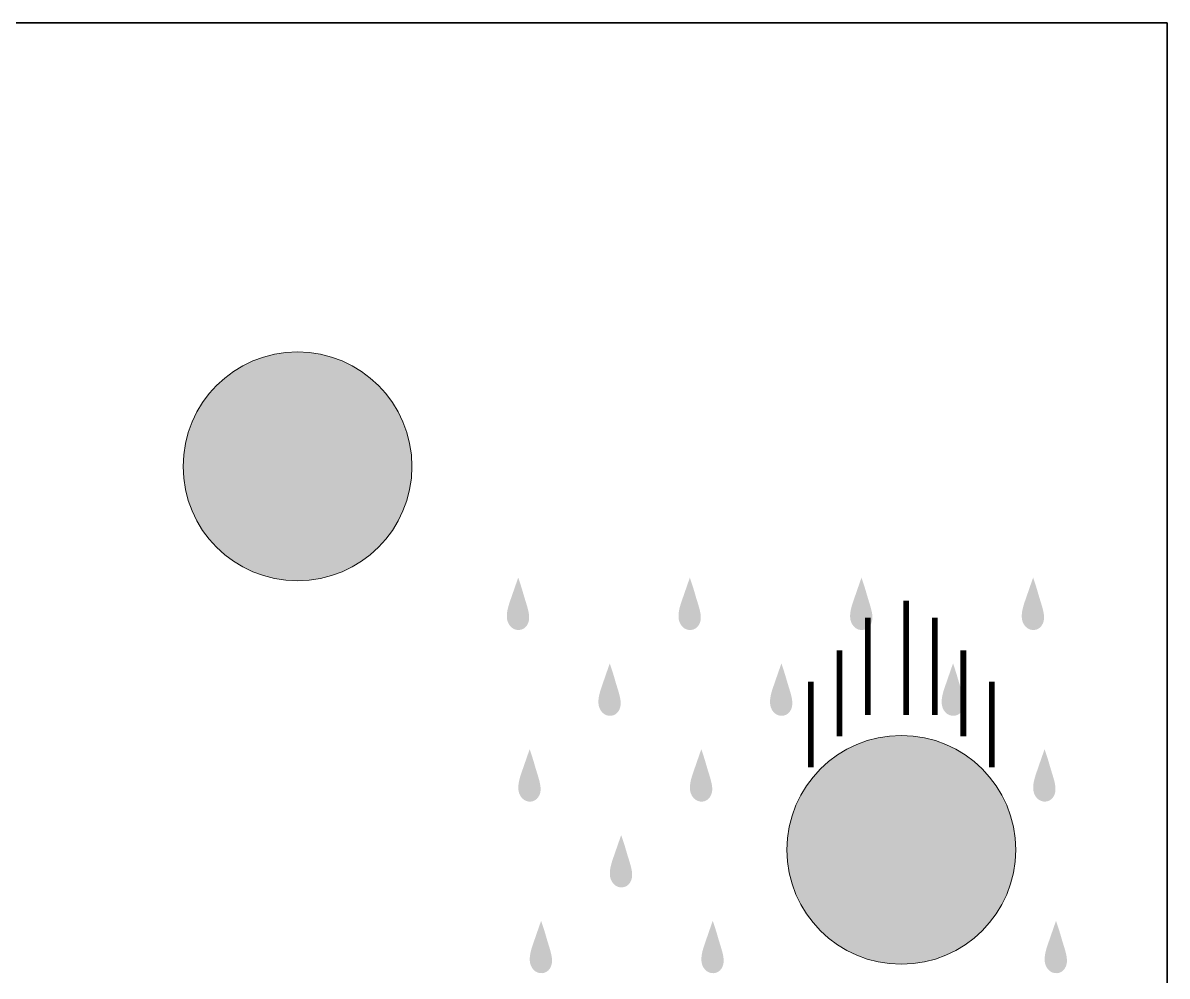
# Model space of a CAD drawing. Header units: millimetres. Extents: x -914 to 2637, y 40 to 664.
# Drawn here: x 2435.8 to 2635.8, y 373 to 539.6 of the extents above; entities that cross this region are included whole.
import ezdxf

# ---------------------------------------------------------------- set-up
doc = ezdxf.new("R2010")
doc.units = ezdxf.units.MM
doc.header["$MEASUREMENT"] = 0
doc.layers.get('DEFPOINTS').update_dxf_attribs({"lineweight": 9})
picture_1 = doc.add_image_def('image1.jpg', size_in_pixel=(400, 500))

msp = doc.modelspace()

# ---------------------------------------------------------------- hatches: boundary and pattern name
h = msp.add_hatch(color=256)
h.dxf.hatch_style = 1
h.set_gradient(color1=(0, 0, 255), rotation=90, tint=1, name='SPHERICAL')
h.paths.add_polyline_path([(2503.8, 462.08, 1), (2463.8, 462.08, 1)])
h = msp.add_hatch(color=256)
h.dxf.hatch_style = 1
h.set_gradient(color1=(128, 128, 128), color2=(214, 214, 214), tint=1, name='INVCYLINDER')
edge = h.paths.add_edge_path()
edge.add_spline(control_points=[(2522.38, 442.63), (2522.15, 441.98), (2521.73, 440.78), (2521.04, 438.77), (2520.36, 436.88), (2520.36, 434.79), (2521.6, 433.34), (2523.49, 433.5), (2524.42, 435.04), (2524.18, 436.97), (2523.55, 438.8), (2523, 440.79), (2522.6, 441.98), (2522.38, 442.63)], knot_values=[0, 0, 0, 0, 2.075802, 3.793965, 6.384363, 8.068256, 9.857077, 11.399505, 12.986538, 14.639919, 17.091262, 18.797614, 20.849902, 20.849902, 20.849902, 20.849902], degree=3, periodic=0)
h = msp.add_hatch(color=256)
h.dxf.hatch_style = 1
h.set_gradient(color1=(128, 128, 128), color2=(214, 214, 214), tint=1, name='INVCYLINDER')
edge = h.paths.add_edge_path()
edge.add_spline(control_points=[(2552.38, 442.63), (2552.15, 441.98), (2551.73, 440.78), (2551.04, 438.77), (2550.36, 436.88), (2550.36, 434.79), (2551.6, 433.34), (2553.49, 433.5), (2554.42, 435.04), (2554.18, 436.97), (2553.55, 438.8), (2553, 440.79), (2552.6, 441.98), (2552.38, 442.63)], knot_values=[0, 0, 0, 0, 2.075802, 3.793965, 6.384363, 8.068256, 9.857077, 11.399505, 12.986538, 14.639919, 17.091262, 18.797614, 20.849902, 20.849902, 20.849902, 20.849902], degree=3, periodic=0)
h = msp.add_hatch(color=256)
h.dxf.hatch_style = 1
h.set_gradient(color1=(128, 128, 128), color2=(214, 214, 214), tint=1, name='INVCYLINDER')
edge = h.paths.add_edge_path()
edge.add_spline(control_points=[(2582.38, 442.63), (2582.15, 441.98), (2581.73, 440.78), (2581.04, 438.77), (2580.36, 436.88), (2580.36, 434.79), (2581.6, 433.34), (2583.49, 433.5), (2584.42, 435.04), (2584.18, 436.97), (2583.55, 438.8), (2583, 440.79), (2582.6, 441.98), (2582.38, 442.63)], knot_values=[0, 0, 0, 0, 2.075802, 3.793965, 6.384363, 8.068256, 9.857077, 11.399505, 12.986538, 14.639919, 17.091262, 18.797614, 20.849902, 20.849902, 20.849902, 20.849902], degree=3, periodic=0)
h = msp.add_hatch(color=256)
h.dxf.hatch_style = 1
h.set_gradient(color1=(128, 128, 128), color2=(214, 214, 214), tint=1, name='INVCYLINDER')
edge = h.paths.add_edge_path()
edge.add_spline(control_points=[(2612.38, 442.63), (2612.15, 441.98), (2611.73, 440.78), (2611.04, 438.77), (2610.36, 436.88), (2610.36, 434.79), (2611.6, 433.34), (2613.49, 433.5), (2614.42, 435.04), (2614.18, 436.97), (2613.55, 438.8), (2613, 440.79), (2612.6, 441.98), (2612.38, 442.63)], knot_values=[0, 0, 0, 0, 2.075802, 3.793965, 6.384363, 8.068256, 9.857077, 11.399505, 12.986538, 14.639919, 17.091262, 18.797614, 20.849902, 20.849902, 20.849902, 20.849902], degree=3, periodic=0)
h = msp.add_hatch(color=256)
h.dxf.hatch_style = 1
h.set_gradient(color1=(128, 128, 128), color2=(214, 214, 214), tint=1, name='INVCYLINDER')
edge = h.paths.add_edge_path()
edge.add_spline(control_points=[(2538.38, 427.63), (2538.15, 426.98), (2537.73, 425.78), (2537.04, 423.77), (2536.36, 421.88), (2536.36, 419.79), (2537.6, 418.34), (2539.49, 418.5), (2540.42, 420.04), (2540.18, 421.97), (2539.55, 423.8), (2539, 425.79), (2538.6, 426.98), (2538.38, 427.63)], knot_values=[0, 0, 0, 0, 2.075802, 3.793965, 6.384363, 8.068256, 9.857077, 11.399505, 12.986538, 14.639919, 17.091262, 18.797614, 20.849902, 20.849902, 20.849902, 20.849902], degree=3, periodic=0)
h = msp.add_hatch(color=256)
h.dxf.hatch_style = 1
h.set_gradient(color1=(128, 128, 128), color2=(214, 214, 214), tint=1, name='INVCYLINDER')
edge = h.paths.add_edge_path()
edge.add_spline(control_points=[(2568.38, 427.63), (2568.15, 426.98), (2567.73, 425.78), (2567.04, 423.77), (2566.36, 421.88), (2566.36, 419.79), (2567.6, 418.34), (2569.49, 418.5), (2570.42, 420.04), (2570.18, 421.97), (2569.55, 423.8), (2569, 425.79), (2568.6, 426.98), (2568.38, 427.63)], knot_values=[0, 0, 0, 0, 2.075802, 3.793965, 6.384363, 8.068256, 9.857077, 11.399505, 12.986538, 14.639919, 17.091262, 18.797614, 20.849902, 20.849902, 20.849902, 20.849902], degree=3, periodic=0)
h = msp.add_hatch(color=256)
h.dxf.hatch_style = 1
h.set_gradient(color1=(128, 128, 128), color2=(214, 214, 214), tint=1, name='INVCYLINDER')
edge = h.paths.add_edge_path()
edge.add_spline(control_points=[(2598.38, 427.63), (2598.15, 426.98), (2597.73, 425.78), (2597.04, 423.77), (2596.36, 421.88), (2596.36, 419.79), (2597.6, 418.34), (2599.49, 418.5), (2600.42, 420.04), (2600.18, 421.97), (2599.55, 423.8), (2599, 425.79), (2598.6, 426.98), (2598.38, 427.63)], knot_values=[0, 0, 0, 0, 2.075802, 3.793965, 6.384363, 8.068256, 9.857077, 11.399505, 12.986538, 14.639919, 17.091262, 18.797614, 20.849902, 20.849902, 20.849902, 20.849902], degree=3, periodic=0)
h = msp.add_hatch(color=256)
h.dxf.hatch_style = 1
h.set_gradient(color1=(255, 0, 0), rotation=90, tint=1, name='SPHERICAL')
h.paths.add_polyline_path([(2609.34, 395.04, 1), (2569.34, 395.04, 1)])
h = msp.add_hatch(color=256)
h.dxf.hatch_style = 1
h.set_gradient(color1=(128, 128, 128), color2=(214, 214, 214), tint=1, name='INVCYLINDER')
edge = h.paths.add_edge_path()
edge.add_spline(control_points=[(2524.38, 412.63), (2524.15, 411.98), (2523.73, 410.78), (2523.04, 408.77), (2522.36, 406.88), (2522.36, 404.79), (2523.6, 403.34), (2525.49, 403.5), (2526.42, 405.04), (2526.18, 406.97), (2525.55, 408.8), (2525, 410.79), (2524.6, 411.98), (2524.38, 412.63)], knot_values=[0, 0, 0, 0, 2.075802, 3.793965, 6.384363, 8.068256, 9.857077, 11.399505, 12.986538, 14.639919, 17.091262, 18.797614, 20.849902, 20.849902, 20.849902, 20.849902], degree=3, periodic=0)
h = msp.add_hatch(color=256)
h.dxf.hatch_style = 1
h.set_gradient(color1=(128, 128, 128), color2=(214, 214, 214), tint=1, name='INVCYLINDER')
edge = h.paths.add_edge_path()
edge.add_spline(control_points=[(2554.38, 412.63), (2554.15, 411.98), (2553.73, 410.78), (2553.04, 408.77), (2552.36, 406.88), (2552.36, 404.79), (2553.6, 403.34), (2555.49, 403.5), (2556.42, 405.04), (2556.18, 406.97), (2555.55, 408.8), (2555, 410.79), (2554.6, 411.98), (2554.38, 412.63)], knot_values=[0, 0, 0, 0, 2.075802, 3.793965, 6.384363, 8.068256, 9.857077, 11.399505, 12.986538, 14.639919, 17.091262, 18.797614, 20.849902, 20.849902, 20.849902, 20.849902], degree=3, periodic=0)
h = msp.add_hatch(color=256)
h.dxf.hatch_style = 1
h.set_gradient(color1=(128, 128, 128), color2=(214, 214, 214), tint=1, name='INVCYLINDER')
edge = h.paths.add_edge_path()
edge.add_spline(control_points=[(2614.38, 412.63), (2614.15, 411.98), (2613.73, 410.78), (2613.04, 408.77), (2612.36, 406.88), (2612.36, 404.79), (2613.6, 403.34), (2615.49, 403.5), (2616.42, 405.04), (2616.18, 406.97), (2615.55, 408.8), (2615, 410.79), (2614.6, 411.98), (2614.38, 412.63)], knot_values=[0, 0, 0, 0, 2.075802, 3.793965, 6.384363, 8.068256, 9.857077, 11.399505, 12.986538, 14.639919, 17.091262, 18.797614, 20.849902, 20.849902, 20.849902, 20.849902], degree=3, periodic=0)
h = msp.add_hatch(color=256)
h.dxf.hatch_style = 1
h.set_gradient(color1=(128, 128, 128), color2=(214, 214, 214), tint=1, name='INVCYLINDER')
edge = h.paths.add_edge_path()
edge.add_spline(control_points=[(2540.38, 397.63), (2540.15, 396.98), (2539.73, 395.78), (2539.04, 393.77), (2538.36, 391.88), (2538.36, 389.79), (2539.6, 388.34), (2541.49, 388.5), (2542.42, 390.04), (2542.18, 391.97), (2541.55, 393.8), (2541, 395.79), (2540.6, 396.98), (2540.38, 397.63)], knot_values=[0, 0, 0, 0, 2.075802, 3.793965, 6.384363, 8.068256, 9.857077, 11.399505, 12.986538, 14.639919, 17.091262, 18.797614, 20.849902, 20.849902, 20.849902, 20.849902], degree=3, periodic=0)
h = msp.add_hatch(color=256)
h.dxf.hatch_style = 1
h.set_gradient(color1=(128, 128, 128), color2=(214, 214, 214), tint=1, name='INVCYLINDER')
edge = h.paths.add_edge_path()
edge.add_spline(control_points=[(2526.38, 382.63), (2526.15, 381.98), (2525.73, 380.78), (2525.04, 378.77), (2524.36, 376.88), (2524.36, 374.79), (2525.6, 373.34), (2527.49, 373.5), (2528.42, 375.04), (2528.18, 376.97), (2527.55, 378.8), (2527, 380.79), (2526.6, 381.98), (2526.38, 382.63)], knot_values=[0, 0, 0, 0, 2.075802, 3.793965, 6.384363, 8.068256, 9.857077, 11.399505, 12.986538, 14.639919, 17.091262, 18.797614, 20.849902, 20.849902, 20.849902, 20.849902], degree=3, periodic=0)
h = msp.add_hatch(color=256)
h.dxf.hatch_style = 1
h.set_gradient(color1=(128, 128, 128), color2=(214, 214, 214), tint=1, name='INVCYLINDER')
edge = h.paths.add_edge_path()
edge.add_spline(control_points=[(2556.38, 382.63), (2556.15, 381.98), (2555.73, 380.78), (2555.04, 378.77), (2554.36, 376.88), (2554.36, 374.79), (2555.6, 373.34), (2557.49, 373.5), (2558.42, 375.04), (2558.18, 376.97), (2557.55, 378.8), (2557, 380.79), (2556.6, 381.98), (2556.38, 382.63)], knot_values=[0, 0, 0, 0, 2.075802, 3.793965, 6.384363, 8.068256, 9.857077, 11.399505, 12.986538, 14.639919, 17.091262, 18.797614, 20.849902, 20.849902, 20.849902, 20.849902], degree=3, periodic=0)
h = msp.add_hatch(color=256)
h.dxf.hatch_style = 1
h.set_gradient(color1=(128, 128, 128), color2=(214, 214, 214), tint=1, name='INVCYLINDER')
edge = h.paths.add_edge_path()
edge.add_spline(control_points=[(2616.38, 382.63), (2616.15, 381.98), (2615.73, 380.78), (2615.04, 378.77), (2614.36, 376.88), (2614.36, 374.79), (2615.6, 373.34), (2617.49, 373.5), (2618.42, 375.04), (2618.18, 376.97), (2617.55, 378.8), (2617, 380.79), (2616.6, 381.98), (2616.38, 382.63)], knot_values=[0, 0, 0, 0, 2.075802, 3.793965, 6.384363, 8.068256, 9.857077, 11.399505, 12.986538, 14.639919, 17.091262, 18.797614, 20.849902, 20.849902, 20.849902, 20.849902], degree=3, periodic=0)

# ---------------------------------------------------------------- linework, layer by layer
msp.add_lwpolyline([(2235.8, 39.62), (2635.8, 39.62), (2635.8, 539.62), (2235.8, 539.62)], close=True)
at = {"const_width": 1}
for points in [[(2590.18, 418.62), (2590.18, 438.62)], [(2583.51, 418.62), (2583.51, 435.62)], [(2595.18, 418.62), (2595.18, 435.62)], [(2578.51, 414.9), (2578.51, 429.9)], [(2600.18, 414.9), (2600.18, 429.9)], [(2573.51, 409.47), (2573.51, 424.47)], [(2605.18, 409.47), (2605.18, 424.47)]]:
    msp.add_lwpolyline(points, dxfattribs=at)
at = {"layer": 'DEFPOINTS'}
for centre in [(2483.8, 462.08), (2589.34, 395.04)]:
    msp.add_circle(centre, 20, dxfattribs=at)

# ---------------------------------------------------------------- pictures from other files: only their frames are drawn
image = msp.add_image(picture_1, insert=(2235.8, 39.62), size_in_units=(400, 500))
image.dxf.flags = 7

doc.saveas('drawing.dxf')
